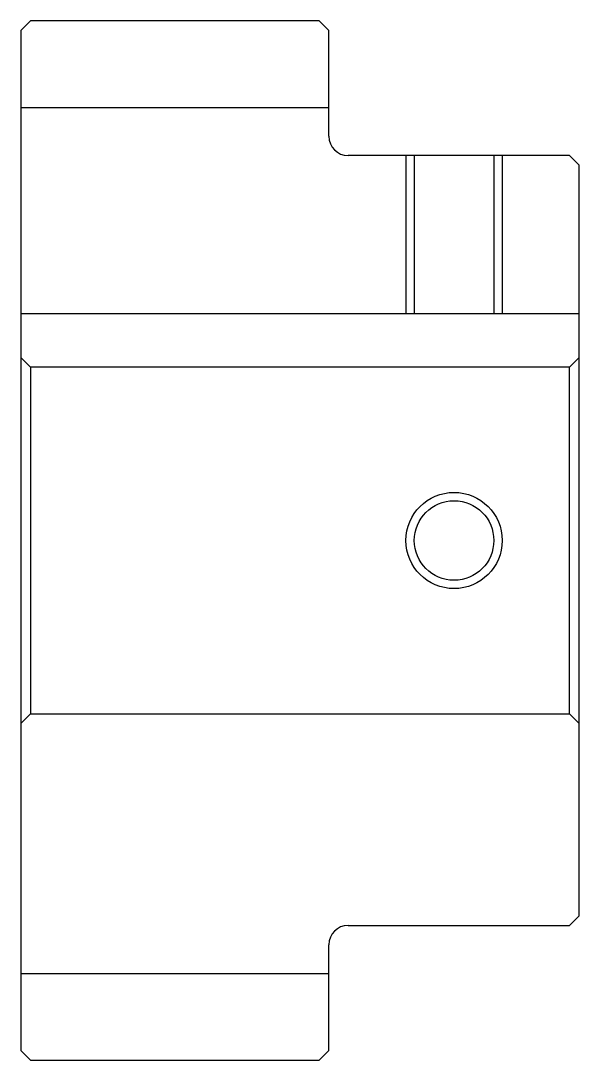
# Model space of a CAD drawing. Header units: metres. Extents: x 122 to 308, y 95 to 149.
# Drawn here: x 121.5 to 150.5, y 95.2 to 149.2 of the extents above.
import ezdxf

# ---------------------------------------------------------------- set-up
doc = ezdxf.new("R2010")
doc.units = ezdxf.units.M

msp = doc.modelspace()

# ---------------------------------------------------------------- linework, layer by layer
at = {"color": 4}
for p, q in [((121.5, 144.75), (137.5, 144.75)), ((121.5, 134.050003), (150.5, 134.050003)), ((122, 131.25), (122, 113.25)), ((150, 131.25), (150.5, 131.75)), ((150, 113.25), (150.5, 112.75)), ((121.5, 99.75), (137.5, 99.75))]:
    msp.add_line(p, q, dxfattribs=at)
for points in [[(137.5, 143.25), (137.5, 148.75), (137, 149.25), (122, 149.25), (121.5, 148.75), (121.5, 112.75)], [(138.5, 102.25), (150, 102.25), (150.5, 102.75), (150.5, 141.75), (150, 142.25), (138.5, 142.25)], [(141.5, 142.25), (141.5, 134.050003)], [(141.934998, 142.25), (141.934998, 134.050003)], [(146.065002, 142.25), (146.065002, 134.050003)], [(146.5, 142.25), (146.5, 134.050003)], [(121.5, 112.75), (122, 113.25), (150, 113.25), (150, 131.25), (122, 131.25), (121.5, 131.75)], [(121.5, 112.75), (121.5, 95.75), (122, 95.25), (137, 95.25), (137.5, 95.75), (137.5, 101.25)]]:
    msp.add_lwpolyline(points, dxfattribs=at)
at = {"color": 7}
msp.add_circle((144, 122.25), 2.5, dxfattribs=at)
at = {"color": 4}
msp.add_circle((144, 122.25), 2.065, dxfattribs=at)
for centre, start, end in [((138.5, 143.25), 180, 270), ((138.5, 101.25), 90, 180)]:
    msp.add_arc(centre, 1, start, end, dxfattribs=at)

doc.saveas('drawing.dxf')
